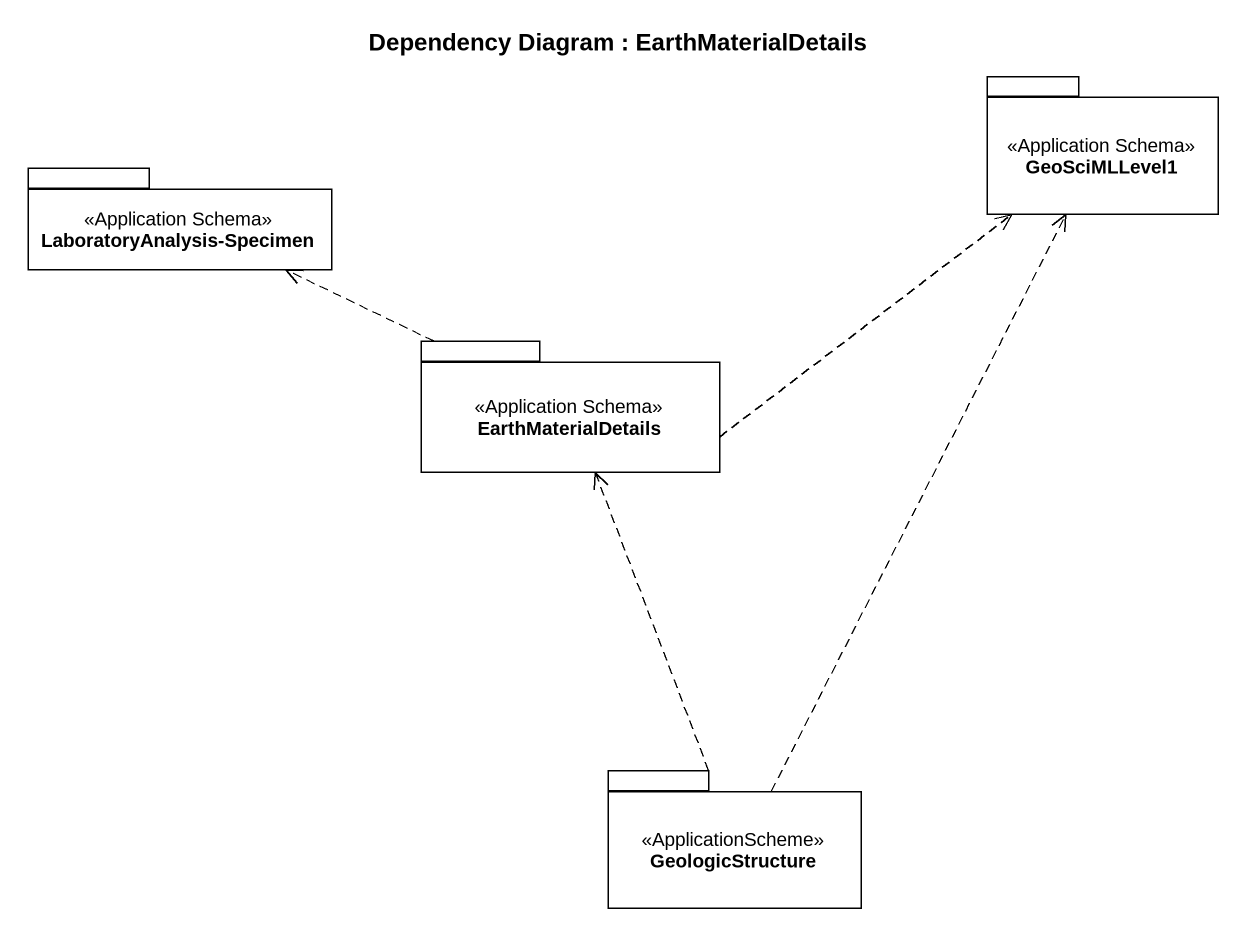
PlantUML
@startuml
title Dependency Diagram : EarthMaterialDetails
package GeoSciMLLevel1 <<Application Schema>> {
}
package "LaboratoryAnalysis-Specimen" as LaboratoryAnalysis_Specimen <<Application Schema>> {
}
package EarthMaterialDetails <<Application Schema>> {
}
package GeologicStructure <<ApplicationScheme>> {
}
EarthMaterialDetails .right.> GeoSciMLLevel1
EarthMaterialDetails .left.> LaboratoryAnalysis_Specimen
GeologicStructure .up.> GeoSciMLLevel1
GeologicStructure .up.> EarthMaterialDetails
@enduml
